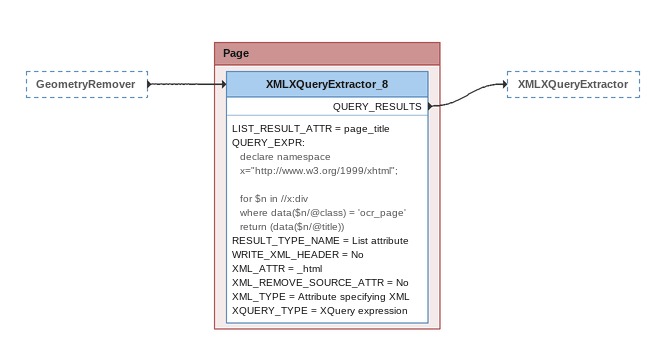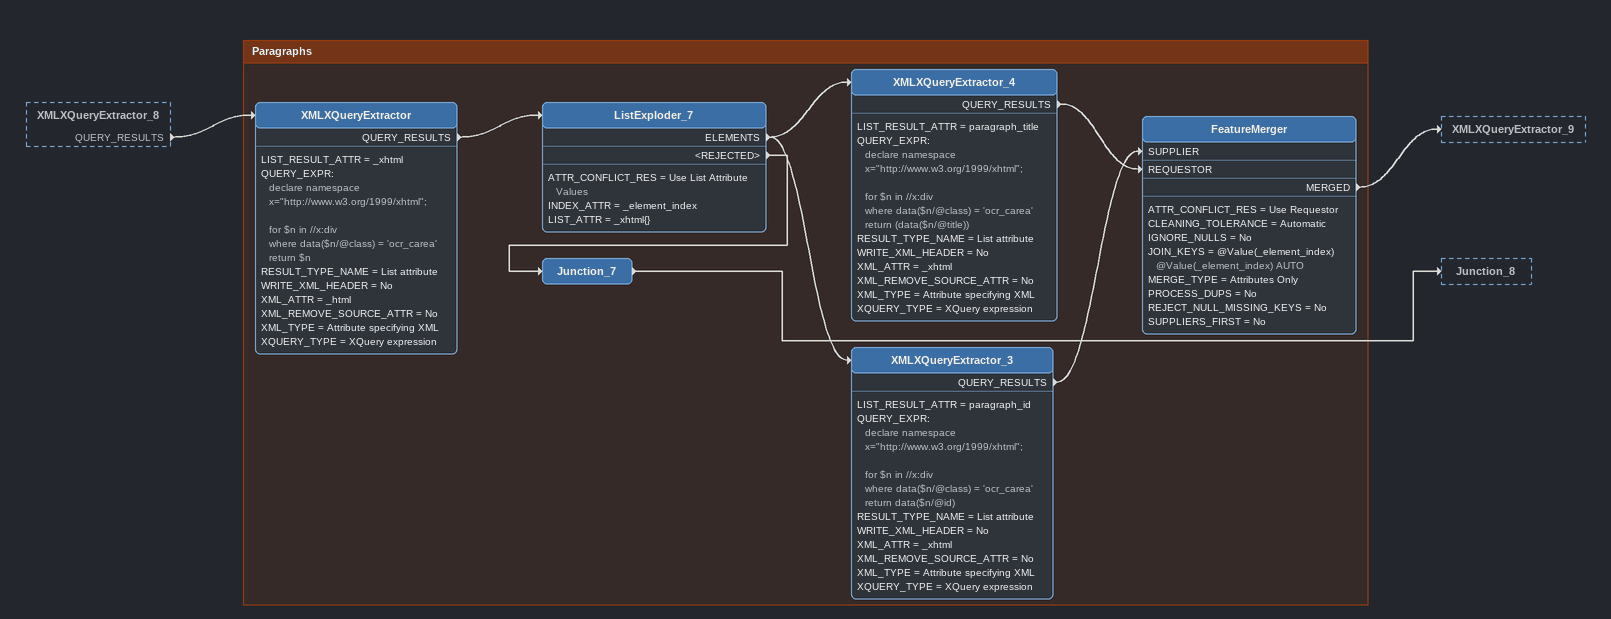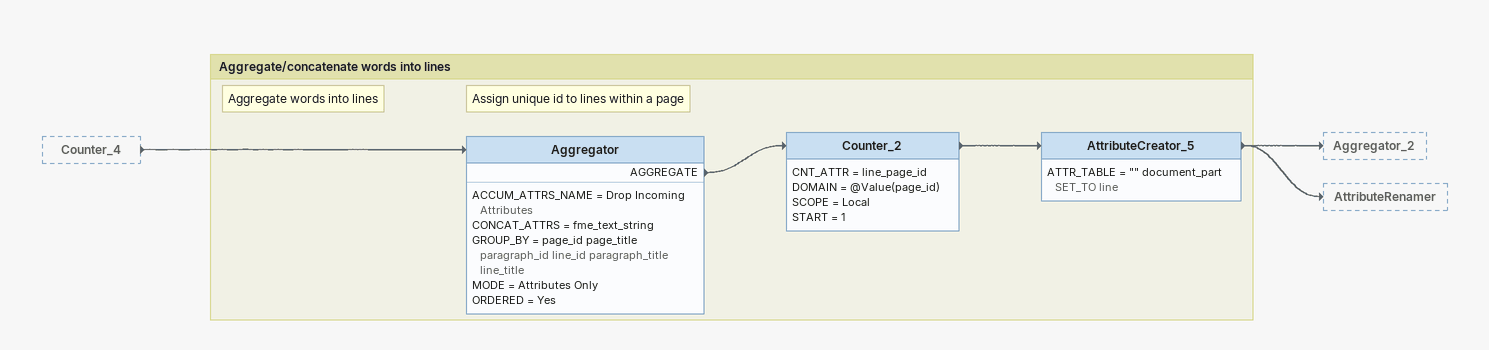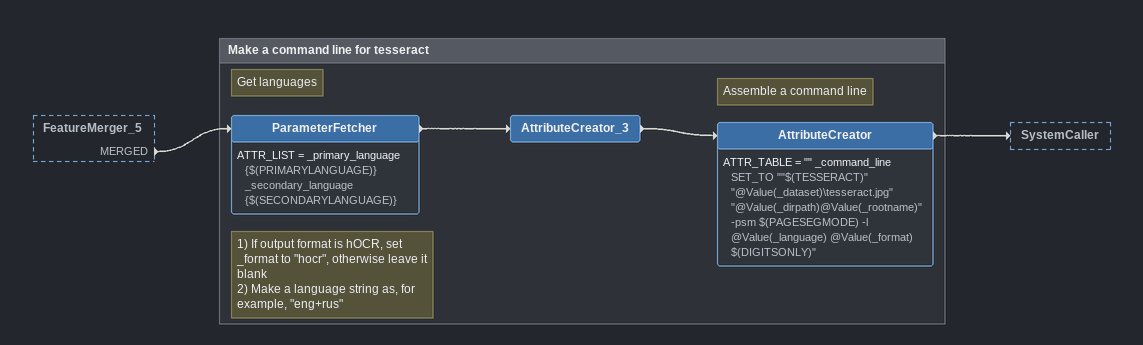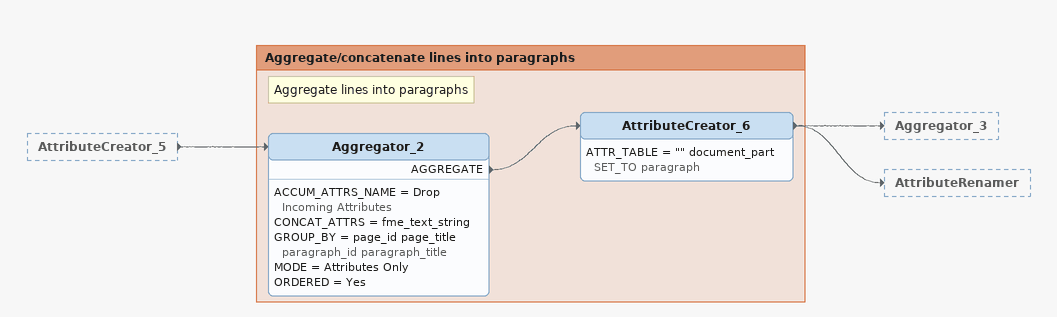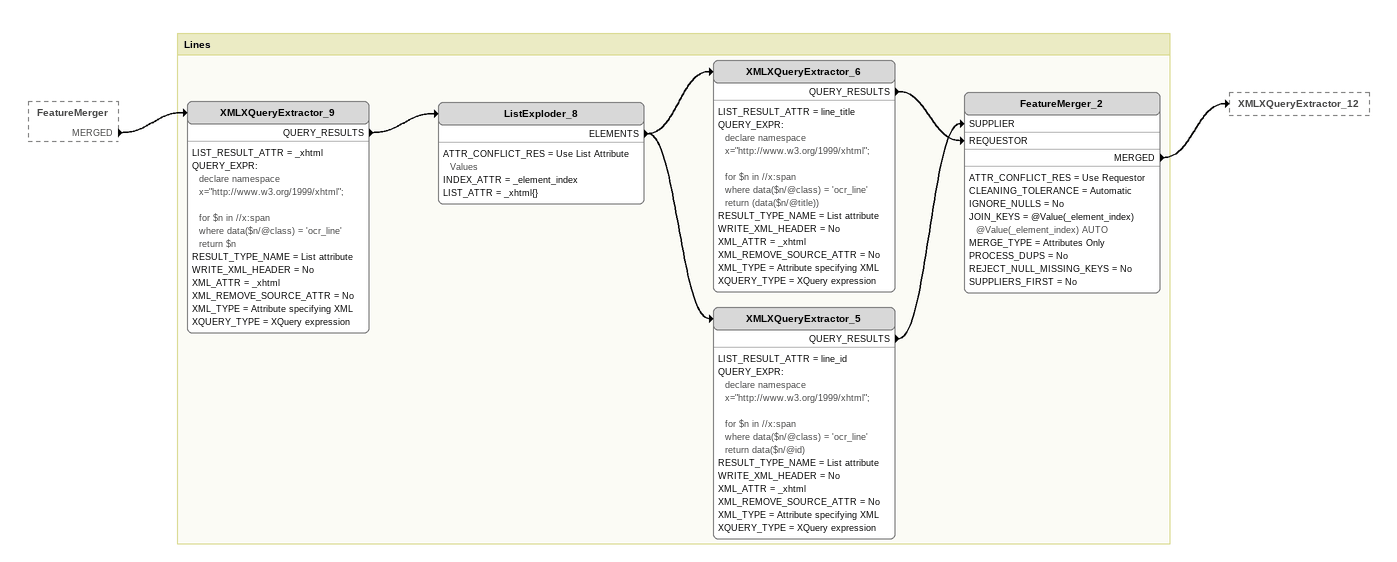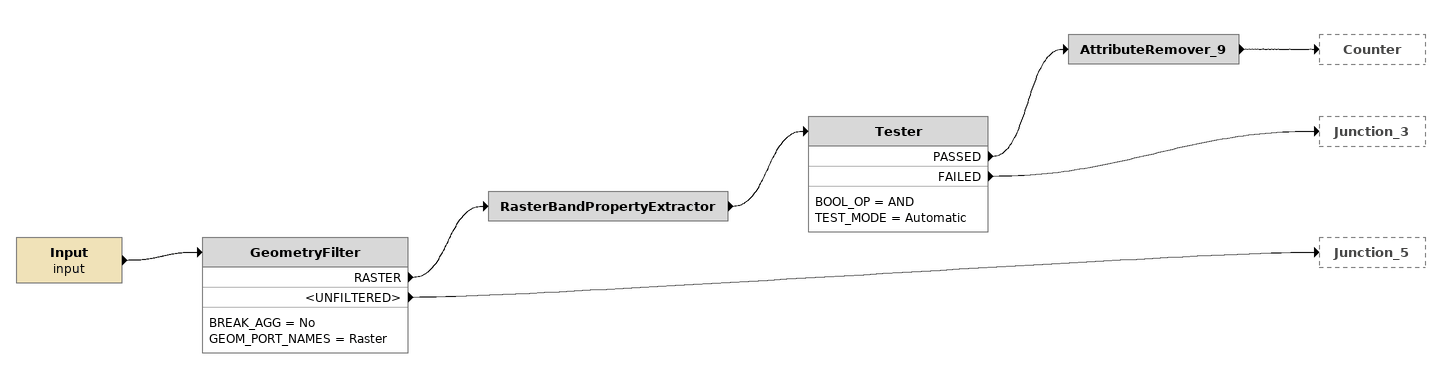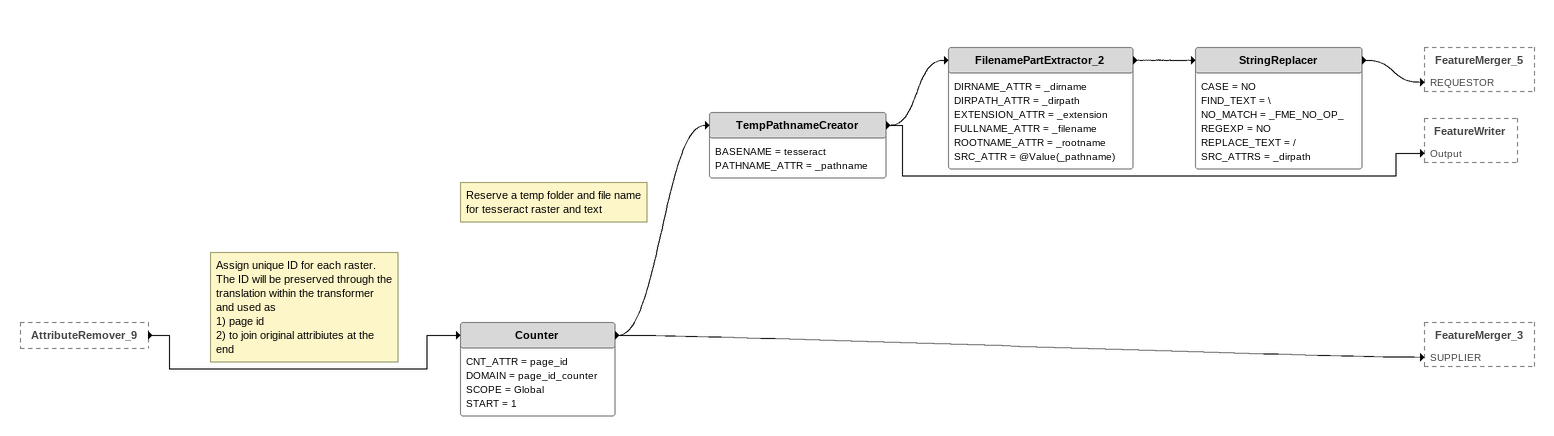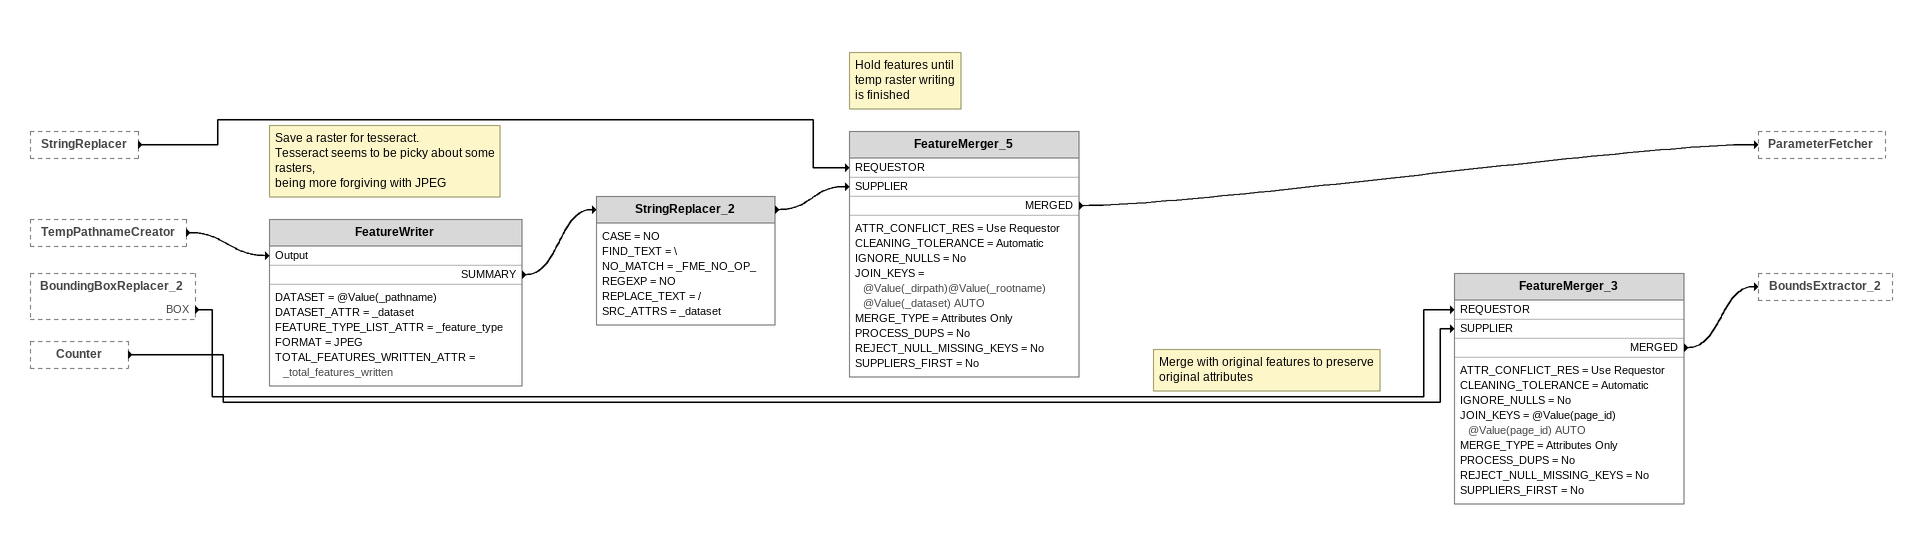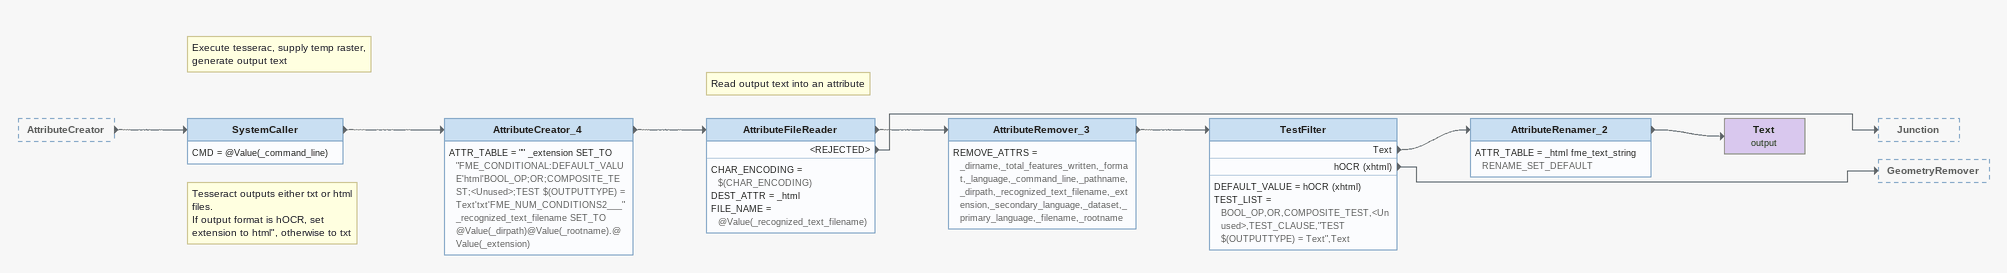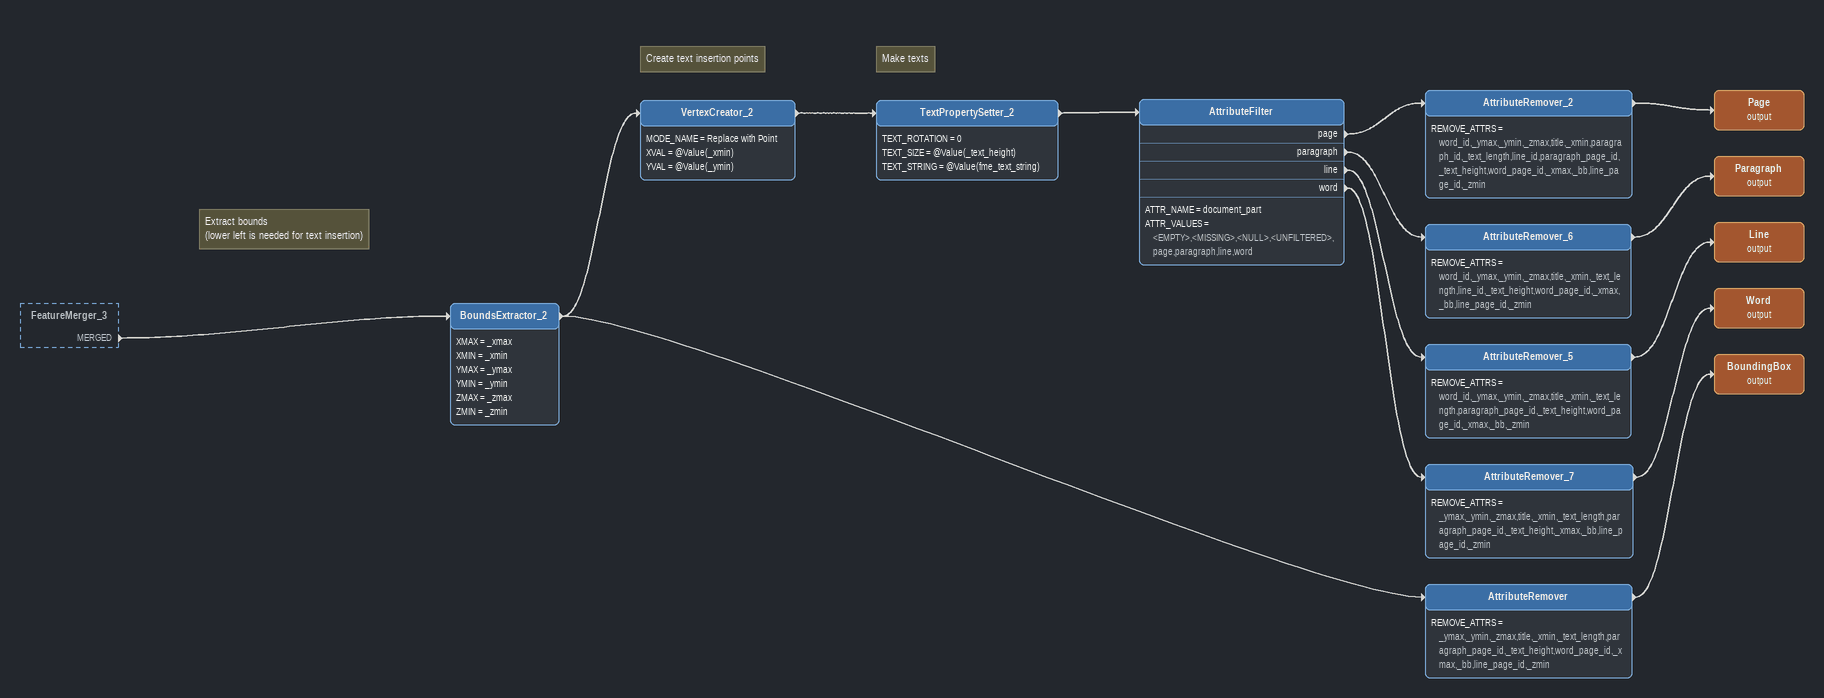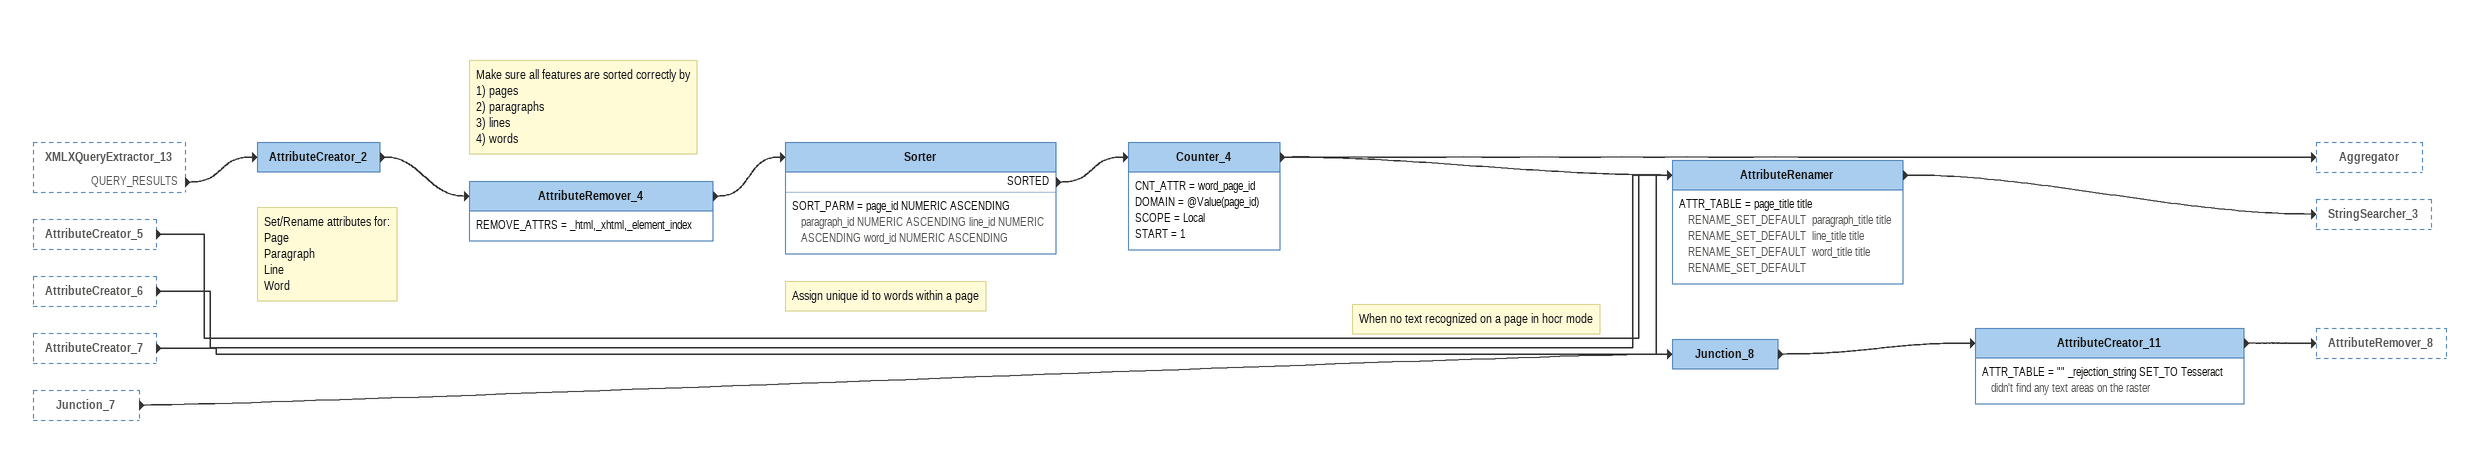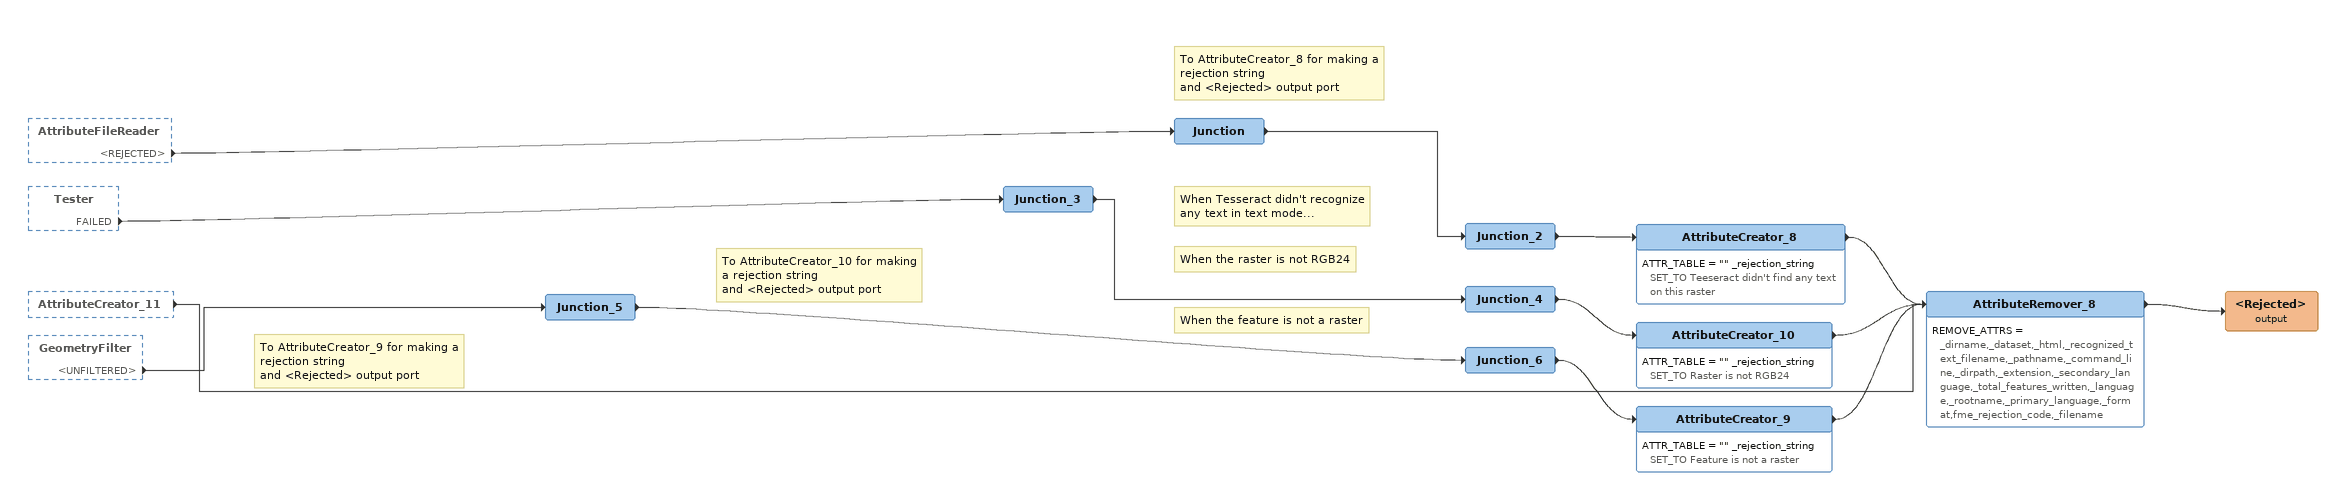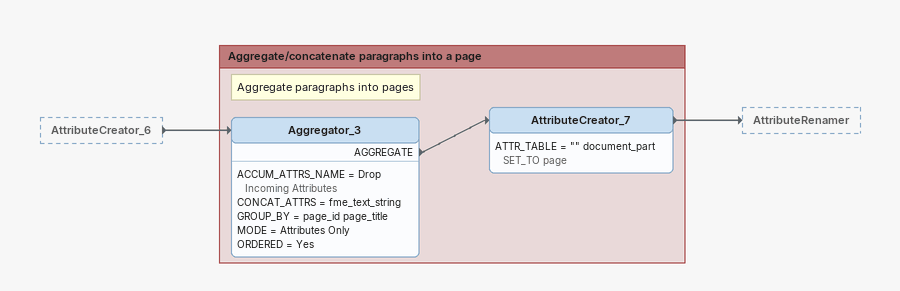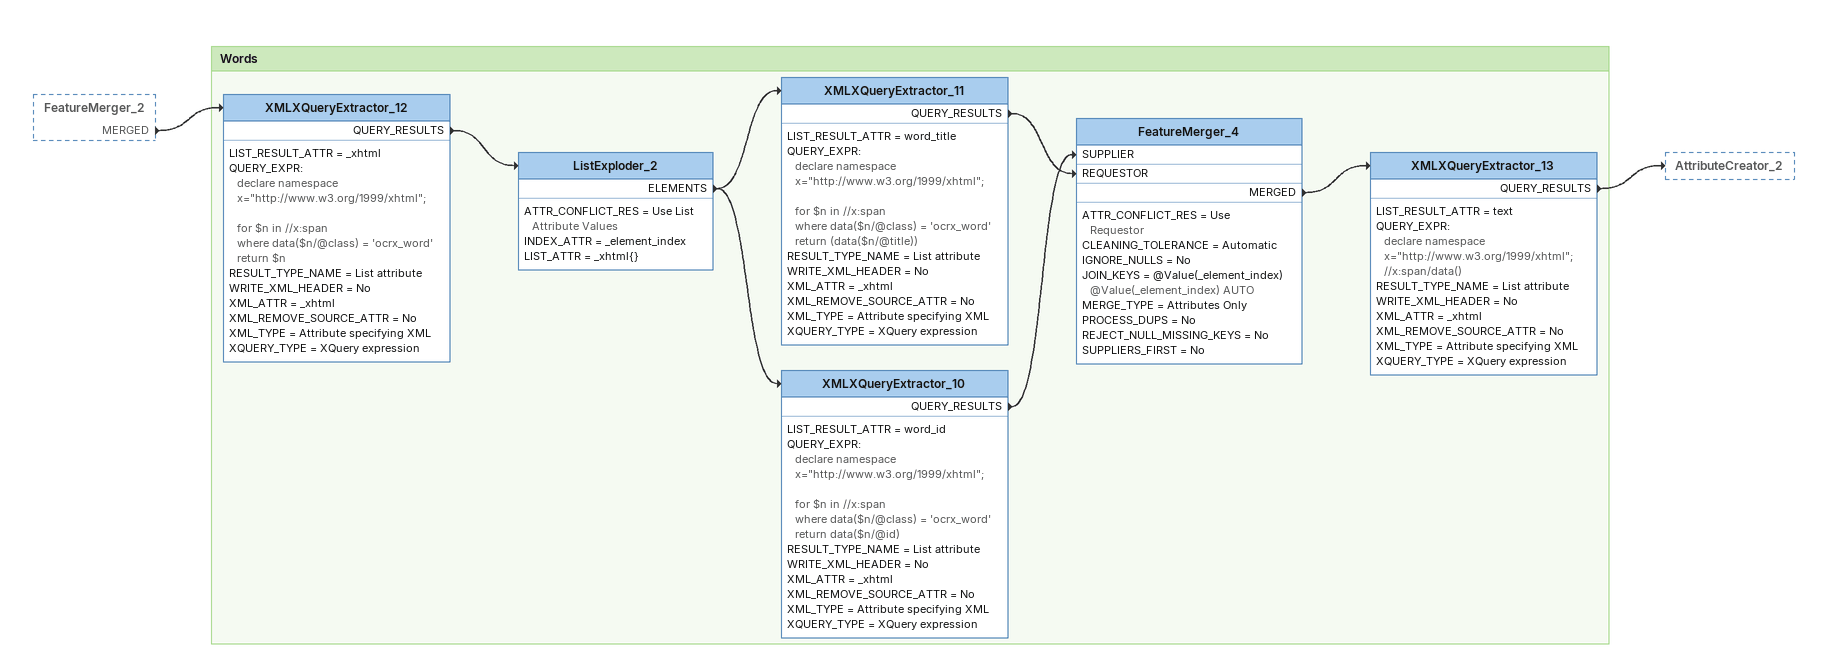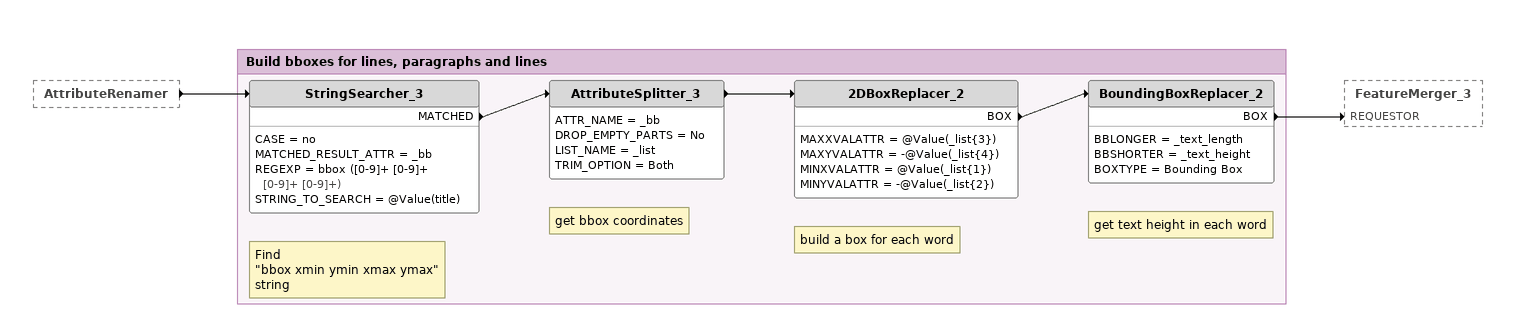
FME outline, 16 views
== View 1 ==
GeometryRemover [outside]
    -> XMLXQueryExtractor_8

Bookmark: Page
XMLXQueryExtractor_8
    LIST_RESULT_ATTR = page_title
    QUERY_EXPR:
      declare namespace x="http://www.w3.org/1999/xhtml";

      for $n in //x:div
      where data($n/@class) = 'ocr_page'
      return (data($n/@title))
    RESULT_TYPE_NAME = List attribute
    WRITE_XML_HEADER = No
    XML_ATTR = _html
    XML_REMOVE_SOURCE_ATTR = No
    XML_TYPE = Attribute specifying XML
    XQUERY_TYPE = XQuery expression
    QUERY_RESULTS -> XMLXQueryExtractor

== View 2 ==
XMLXQueryExtractor_8 [outside]
    QUERY_RESULTS -> XMLXQueryExtractor

Bookmark: Paragraphs
XMLXQueryExtractor
    LIST_RESULT_ATTR = _xhtml
    QUERY_EXPR:
      declare namespace x="http://www.w3.org/1999/xhtml";

      for $n in //x:div
      where data($n/@class) = 'ocr_carea'
      return $n
    RESULT_TYPE_NAME = List attribute
    WRITE_XML_HEADER = No
    XML_ATTR = _html
    XML_REMOVE_SOURCE_ATTR = No
    XML_TYPE = Attribute specifying XML
    XQUERY_TYPE = XQuery expression
    QUERY_RESULTS -> ListExploder_7
ListExploder_7
    ATTR_CONFLICT_RES = Use List Attribute Values
    INDEX_ATTR = _element_index
    LIST_ATTR = _xhtml{}
    ELEMENTS -> XMLXQueryExtractor_4
    ELEMENTS -> XMLXQueryExtractor_3
    <REJECTED> -> Junction_7
XMLXQueryExtractor_4
    LIST_RESULT_ATTR = paragraph_title
    QUERY_EXPR:
      declare namespace x="http://www.w3.org/1999/xhtml";

      for $n in //x:div
      where data($n/@class) = 'ocr_carea'
      return (data($n/@title))
    RESULT_TYPE_NAME = List attribute
    WRITE_XML_HEADER = No
    XML_ATTR = _xhtml
    XML_REMOVE_SOURCE_ATTR = No
    XML_TYPE = Attribute specifying XML
    XQUERY_TYPE = XQuery expression
    QUERY_RESULTS -> FeatureMerger [REQUESTOR]
XMLXQueryExtractor_3
    LIST_RESULT_ATTR = paragraph_id
    QUERY_EXPR:
      declare namespace x="http://www.w3.org/1999/xhtml";

      for $n in //x:div
      where data($n/@class) = 'ocr_carea'
      return data($n/@id)
    RESULT_TYPE_NAME = List attribute
    WRITE_XML_HEADER = No
    XML_ATTR = _xhtml
    XML_REMOVE_SOURCE_ATTR = No
    XML_TYPE = Attribute specifying XML
    XQUERY_TYPE = XQuery expression
    QUERY_RESULTS -> FeatureMerger [SUPPLIER]
FeatureMerger
    ATTR_CONFLICT_RES = Use Requestor
    CLEANING_TOLERANCE = Automatic
    IGNORE_NULLS = No
    JOIN_KEYS = @Value(_element_index) @Value(_element_index) AUTO
    MERGE_TYPE = Attributes Only
    PROCESS_DUPS = No
    REJECT_NULL_MISSING_KEYS = No
    SUPPLIERS_FIRST = No
    MERGED -> XMLXQueryExtractor_9
Junction_7
    -> Junction_8

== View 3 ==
Counter_4 [outside]
    -> Aggregator

Bookmark: Aggregate/concatenate words into lines
Note: Aggregate words into lines
Aggregator
    ACCUM_ATTRS_NAME = Drop Incoming Attributes
    CONCAT_ATTRS = fme_text_string
    GROUP_BY = page_id page_title paragraph_id line_id paragraph_title line_title
    MODE = Attributes Only
    ORDERED = Yes
    AGGREGATE -> Counter_2
Note: Assign unique id to lines within a page
Counter_2
    CNT_ATTR = line_page_id
    DOMAIN = @Value(page_id)
    SCOPE = Local
    START = 1
    -> AttributeCreator_5
AttributeCreator_5
    ATTR_TABLE = "" document_part SET_TO line
    -> Aggregator_2
    -> AttributeRenamer

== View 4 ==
FeatureMerger_5 [outside]
    MERGED -> ParameterFetcher

Bookmark: Make a command line for tesseract
Note: Get languages
ParameterFetcher
    ATTR_LIST = _primary_language {$(PRIMARYLANGUAGE)} _secondary_language {$(SECONDARYLANGUAGE)}
    -> AttributeCreator_3
Note: 1) If output format is hOCR, set _format to "hocr", otherwise leave it blank / 2) Make a language string as, for example, "eng+rus"
AttributeCreator_3
    -> AttributeCreator
Note: Assemble a command line
AttributeCreator
    ATTR_TABLE = "" _command_line SET_TO ""$(TESSERACT)" "@Value(_dataset)\tesseract.jpg" "@Value(_dirpath)@Value(_rootname)" -psm $(PAGESEGMODE) -l @Value(_language) @Value(_format) $(DIGITSONLY)"
    -> SystemCaller

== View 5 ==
AttributeCreator_5 [outside]
    -> Aggregator_2

Bookmark: Aggregate/concatenate lines into paragraphs
Note: Aggregate lines into paragraphs
Aggregator_2
    ACCUM_ATTRS_NAME = Drop Incoming Attributes
    CONCAT_ATTRS = fme_text_string
    GROUP_BY = page_id page_title paragraph_id paragraph_title
    MODE = Attributes Only
    ORDERED = Yes
    AGGREGATE -> AttributeCreator_6
AttributeCreator_6
    ATTR_TABLE = "" document_part SET_TO paragraph
    -> Aggregator_3
    -> AttributeRenamer

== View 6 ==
FeatureMerger [outside]
    MERGED -> XMLXQueryExtractor_9

Bookmark: Lines
XMLXQueryExtractor_9
    LIST_RESULT_ATTR = _xhtml
    QUERY_EXPR:
      declare namespace x="http://www.w3.org/1999/xhtml";

      for $n in //x:span
      where data($n/@class) = 'ocr_line'
      return $n
    RESULT_TYPE_NAME = List attribute
    WRITE_XML_HEADER = No
    XML_ATTR = _xhtml
    XML_REMOVE_SOURCE_ATTR = No
    XML_TYPE = Attribute specifying XML
    XQUERY_TYPE = XQuery expression
    QUERY_RESULTS -> ListExploder_8
ListExploder_8
    ATTR_CONFLICT_RES = Use List Attribute Values
    INDEX_ATTR = _element_index
    LIST_ATTR = _xhtml{}
    ELEMENTS -> XMLXQueryExtractor_5
    ELEMENTS -> XMLXQueryExtractor_6
XMLXQueryExtractor_6
    LIST_RESULT_ATTR = line_title
    QUERY_EXPR:
      declare namespace x="http://www.w3.org/1999/xhtml";

      for $n in //x:span
      where data($n/@class) = 'ocr_line'
      return (data($n/@title))
    RESULT_TYPE_NAME = List attribute
    WRITE_XML_HEADER = No
    XML_ATTR = _xhtml
    XML_REMOVE_SOURCE_ATTR = No
    XML_TYPE = Attribute specifying XML
    XQUERY_TYPE = XQuery expression
    QUERY_RESULTS -> FeatureMerger_2 [REQUESTOR]
XMLXQueryExtractor_5
    LIST_RESULT_ATTR = line_id
    QUERY_EXPR:
      declare namespace x="http://www.w3.org/1999/xhtml";

      for $n in //x:span
      where data($n/@class) = 'ocr_line'
      return data($n/@id)
    RESULT_TYPE_NAME = List attribute
    WRITE_XML_HEADER = No
    XML_ATTR = _xhtml
    XML_REMOVE_SOURCE_ATTR = No
    XML_TYPE = Attribute specifying XML
    XQUERY_TYPE = XQuery expression
    QUERY_RESULTS -> FeatureMerger_2 [SUPPLIER]
FeatureMerger_2
    ATTR_CONFLICT_RES = Use Requestor
    CLEANING_TOLERANCE = Automatic
    IGNORE_NULLS = No
    JOIN_KEYS = @Value(_element_index) @Value(_element_index) AUTO
    MERGE_TYPE = Attributes Only
    PROCESS_DUPS = No
    REJECT_NULL_MISSING_KEYS = No
    SUPPLIERS_FIRST = No
    MERGED -> XMLXQueryExtractor_12

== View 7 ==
Input (input)
    -> GeometryFilter
GeometryFilter
    BREAK_AGG = No
    GEOM_PORT_NAMES = Raster
    RASTER -> RasterBandPropertyExtractor
    <UNFILTERED> -> Junction_5
RasterBandPropertyExtractor
    -> Tester
Tester
    BOOL_OP = AND
    TEST_MODE = Automatic
    PASSED -> AttributeRemover_9
    FAILED -> Junction_3
AttributeRemover_9
    -> Counter

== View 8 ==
AttributeRemover_9 [outside]
    -> Counter
Note: Assign unique ID for each raster. / The ID will be preserved through the translation within the transformer and used as / 1) page id / 2) to join original attribiutes at the end
Counter
    CNT_ATTR = page_id
    DOMAIN = page_id_counter
    SCOPE = Global
    START = 1
    -> TempPathnameCreator
    -> FeatureMerger_3 [SUPPLIER]
Note: Reserve a temp folder and file name for tesseract raster and text
TempPathnameCreator
    BASENAME = tesseract
    PATHNAME_ATTR = _pathname
    -> FeatureWriter [Output]
    -> FilenamePartExtractor_2
FilenamePartExtractor_2
    DIRNAME_ATTR = _dirname
    DIRPATH_ATTR = _dirpath
    EXTENSION_ATTR = _extension
    FULLNAME_ATTR = _filename
    ROOTNAME_ATTR = _rootname
    SRC_ATTR = @Value(_pathname)
    -> StringReplacer
StringReplacer
    CASE = NO
    FIND_TEXT = \
    NO_MATCH = _FME_NO_OP_
    REGEXP = NO
    REPLACE_TEXT = /
    SRC_ATTRS = _dirpath
    -> FeatureMerger_5 [REQUESTOR]

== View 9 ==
StringReplacer [outside]
    -> FeatureMerger_5 [REQUESTOR]
TempPathnameCreator [outside]
    -> FeatureWriter [Output]
BoundingBoxReplacer_2 [outside]
    BOX -> FeatureMerger_3 [REQUESTOR]
Counter [outside]
    -> FeatureMerger_3 [SUPPLIER]
Note: Save a raster for tesseract. / Tesseract seems to be picky about some rasters, / being more forgiving with JPEG
FeatureWriter
    DATASET = @Value(_pathname)
    DATASET_ATTR = _dataset
    FEATURE_TYPE_LIST_ATTR = _feature_type
    FORMAT = JPEG
    TOTAL_FEATURES_WRITTEN_ATTR = _total_features_written
    SUMMARY -> StringReplacer_2
StringReplacer_2
    CASE = NO
    FIND_TEXT = \
    NO_MATCH = _FME_NO_OP_
    REGEXP = NO
    REPLACE_TEXT = /
    SRC_ATTRS = _dataset
    -> FeatureMerger_5 [SUPPLIER]
Note: Hold features until / temp raster writing / is finished
FeatureMerger_5
    ATTR_CONFLICT_RES = Use Requestor
    CLEANING_TOLERANCE = Automatic
    IGNORE_NULLS = No
    JOIN_KEYS = @Value(_dirpath)@Value(_rootname) @Value(_dataset) AUTO
    MERGE_TYPE = Attributes Only
    PROCESS_DUPS = No
    REJECT_NULL_MISSING_KEYS = No
    SUPPLIERS_FIRST = No
    MERGED -> ParameterFetcher
Note: Merge with original features to preserve original attributes
FeatureMerger_3
    ATTR_CONFLICT_RES = Use Requestor
    CLEANING_TOLERANCE = Automatic
    IGNORE_NULLS = No
    JOIN_KEYS = @Value(page_id) @Value(page_id) AUTO
    MERGE_TYPE = Attributes Only
    PROCESS_DUPS = No
    REJECT_NULL_MISSING_KEYS = No
    SUPPLIERS_FIRST = No
    MERGED -> BoundsExtractor_2

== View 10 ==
AttributeCreator [outside]
    -> SystemCaller
Note: Execute tesserac, supply temp raster, generate output text
SystemCaller
    CMD = @Value(_command_line)
    -> AttributeCreator_4
Note: Tesseract outputs either txt or html files. / If output format is hOCR, set extension to html", otherwise to txt
AttributeCreator_4
    ATTR_TABLE = "" _extension SET_TO "FME_CONDITIONAL:DEFAULT_VALUE'html'BOOL_OP;OR;COMPOSITE_TEST;<Unused>;TEST $(OUTPUTTYPE) = Text'txt'FME_NUM_CONDITIONS2___"  _recognized_text_filename SET_TO @Value(_dirpath)@Value(_rootname).@Value(_extension)
    -> AttributeFileReader
Note: Read output text into an attribute
AttributeFileReader
    CHAR_ENCODING = $(CHAR_ENCODING)
    DEST_ATTR = _html
    FILE_NAME = @Value(_recognized_text_filename)
    -> AttributeRemover_3
    <REJECTED> -> Junction
AttributeRemover_3
    REMOVE_ATTRS = _dirname,_total_features_written,_format,_language,_command_line,_pathname,_dirpath,_recognized_text_filename,_extension,_secondary_language,_dataset,_primary_language,_filename,_rootname
    -> TestFilter
TestFilter
    DEFAULT_VALUE = hOCR (xhtml)
    TEST_LIST = BOOL_OP,OR,COMPOSITE_TEST,<Unused>,TEST_CLAUSE,"TEST $(OUTPUTTYPE) = Text",Text
    Text -> AttributeRenamer_2
    hOCR (xhtml) -> GeometryRemover
AttributeRenamer_2
    ATTR_TABLE = _html fme_text_string RENAME_SET_DEFAULT
    -> Text (output)
Text (output)

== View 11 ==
FeatureMerger_3 [outside]
    MERGED -> BoundsExtractor_2
Note: Extract bounds / (lower left is needed for text insertion)
BoundsExtractor_2
    XMAX = _xmax
    XMIN = _xmin
    YMAX = _ymax
    YMIN = _ymin
    ZMAX = _zmax
    ZMIN = _zmin
    -> AttributeRemover
    -> VertexCreator_2
Note: Create text insertion points
VertexCreator_2
    MODE_NAME = Replace with Point
    XVAL = @Value(_xmin)
    YVAL = @Value(_ymin)
    -> TextPropertySetter_2
Note: Make texts
TextPropertySetter_2
    TEXT_ROTATION = 0
    TEXT_SIZE = @Value(_text_height)
    TEXT_STRING = @Value(fme_text_string)
    -> AttributeFilter
AttributeFilter
    ATTR_NAME = document_part
    ATTR_VALUES = <EMPTY>,<MISSING>,<NULL>,<UNFILTERED>,page,paragraph,line,word
    page -> AttributeRemover_2
    paragraph -> AttributeRemover_6
    line -> AttributeRemover_5
    word -> AttributeRemover_7
AttributeRemover_2
    REMOVE_ATTRS = word_id,_ymax,_ymin,_zmax,title,_xmin,paragraph_id,_text_length,line_id,paragraph_page_id,_text_height,word_page_id,_xmax,_bb,line_page_id,_zmin
    -> Page (output)
Page (output)
AttributeRemover_6
    REMOVE_ATTRS = word_id,_ymax,_ymin,_zmax,title,_xmin,_text_length,line_id,_text_height,word_page_id,_xmax,_bb,line_page_id,_zmin
    -> Paragraph (output)
Paragraph (output)
AttributeRemover_5
    REMOVE_ATTRS = word_id,_ymax,_ymin,_zmax,title,_xmin,_text_length,paragraph_page_id,_text_height,word_page_id,_xmax,_bb,_zmin
    -> Line (output)
Line (output)
AttributeRemover_7
    REMOVE_ATTRS = _ymax,_ymin,_zmax,title,_xmin,_text_length,paragraph_page_id,_text_height,_xmax,_bb,line_page_id,_zmin
    -> Word (output)
Word (output)
AttributeRemover
    REMOVE_ATTRS = _ymax,_ymin,_zmax,title,_xmin,_text_length,paragraph_page_id,_text_height,word_page_id,_xmax,_bb,line_page_id,_zmin
    -> BoundingBox (output)
BoundingBox (output)

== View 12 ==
XMLXQueryExtractor_13 [outside]
    QUERY_RESULTS -> AttributeCreator_2
AttributeCreator_5 [outside]
    -> AttributeRenamer
AttributeCreator_6 [outside]
    -> AttributeRenamer
AttributeCreator_7 [outside]
    -> AttributeRenamer
Junction_7 [outside]
    -> Junction_8
Note: Set/Rename attributes for: / Page / Paragraph / Line / Word
AttributeCreator_2
    -> AttributeRemover_4
AttributeRemover_4
    REMOVE_ATTRS = _html,_xhtml,_element_index
    -> Sorter
Note: Make sure all features are sorted correctly by / 1) pages / 2) paragraphs / 3) lines / 4) words
Sorter
    SORT_PARM = page_id NUMERIC ASCENDING paragraph_id NUMERIC ASCENDING line_id NUMERIC ASCENDING word_id NUMERIC ASCENDING
    SORTED -> Counter_4
Note: Assign unique id to words within a page
Counter_4
    CNT_ATTR = word_page_id
    DOMAIN = @Value(page_id)
    SCOPE = Local
    START = 1
    -> AttributeRenamer
    -> Aggregator
AttributeRenamer
    ATTR_TABLE = page_title title RENAME_SET_DEFAULT  paragraph_title title RENAME_SET_DEFAULT  line_title title RENAME_SET_DEFAULT  word_title title RENAME_SET_DEFAULT
    -> StringSearcher_3
Note: When no text recognized on a page in hocr mode
Junction_8
    -> AttributeCreator_11
AttributeCreator_11
    ATTR_TABLE = "" _rejection_string SET_TO Tesseract didn't find any text areas on the raster
    -> AttributeRemover_8

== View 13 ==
AttributeFileReader [outside]
    <REJECTED> -> Junction
Tester [outside]
    FAILED -> Junction_3
AttributeCreator_11 [outside]
    -> AttributeRemover_8
GeometryFilter [outside]
    <UNFILTERED> -> Junction_5
Note: To AttributeCreator_8 for making a rejection string / and <Rejected> output port
Junction
    -> Junction_2
Note: When Tesseract didn't recognize any text in text mode...
Junction_2
    -> AttributeCreator_8
AttributeCreator_8
    ATTR_TABLE = "" _rejection_string SET_TO Teeseract didn't find any text on this raster
    -> AttributeRemover_8
Note: To AttributeCreator_10 for making a rejection string / and <Rejected> output port
Junction_3
    -> Junction_4
Note: When the raster is not RGB24
Junction_4
    -> AttributeCreator_10
AttributeCreator_10
    ATTR_TABLE = "" _rejection_string SET_TO Raster is not RGB24
    -> AttributeRemover_8
Note: To AttributeCreator_9 for making a rejection string / and <Rejected> output port
Junction_5
    -> Junction_6
Note: When the feature is not a raster
Junction_6
    -> AttributeCreator_9
AttributeCreator_9
    ATTR_TABLE = "" _rejection_string SET_TO Feature is not a raster
    -> AttributeRemover_8
AttributeRemover_8
    REMOVE_ATTRS = _dirname,_dataset,_html,_recognized_text_filename,_pathname,_command_line,_dirpath,_extension,_secondary_language,_total_features_written,_language,_rootname,_primary_language,_format,fme_rejection_code,_filename
    -> <Rejected> (output)
<Rejected> (output)

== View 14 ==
AttributeCreator_6 [outside]
    -> Aggregator_3

Bookmark: Aggregate/concatenate paragraphs into a page
Note: Aggregate paragraphs into pages
Aggregator_3
    ACCUM_ATTRS_NAME = Drop Incoming Attributes
    CONCAT_ATTRS = fme_text_string
    GROUP_BY = page_id page_title
    MODE = Attributes Only
    ORDERED = Yes
    AGGREGATE -> AttributeCreator_7
AttributeCreator_7
    ATTR_TABLE = "" document_part SET_TO page
    -> AttributeRenamer

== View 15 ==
FeatureMerger_2 [outside]
    MERGED -> XMLXQueryExtractor_12

Bookmark: Words
XMLXQueryExtractor_12
    LIST_RESULT_ATTR = _xhtml
    QUERY_EXPR:
      declare namespace x="http://www.w3.org/1999/xhtml";

      for $n in //x:span
      where data($n/@class) = 'ocrx_word'
      return $n
    RESULT_TYPE_NAME = List attribute
    WRITE_XML_HEADER = No
    XML_ATTR = _xhtml
    XML_REMOVE_SOURCE_ATTR = No
    XML_TYPE = Attribute specifying XML
    XQUERY_TYPE = XQuery expression
    QUERY_RESULTS -> ListExploder_2
ListExploder_2
    ATTR_CONFLICT_RES = Use List Attribute Values
    INDEX_ATTR = _element_index
    LIST_ATTR = _xhtml{}
    ELEMENTS -> XMLXQueryExtractor_10
    ELEMENTS -> XMLXQueryExtractor_11
XMLXQueryExtractor_11
    LIST_RESULT_ATTR = word_title
    QUERY_EXPR:
      declare namespace x="http://www.w3.org/1999/xhtml";

      for $n in //x:span
      where data($n/@class) = 'ocrx_word'
      return (data($n/@title))
    RESULT_TYPE_NAME = List attribute
    WRITE_XML_HEADER = No
    XML_ATTR = _xhtml
    XML_REMOVE_SOURCE_ATTR = No
    XML_TYPE = Attribute specifying XML
    XQUERY_TYPE = XQuery expression
    QUERY_RESULTS -> FeatureMerger_4 [REQUESTOR]
XMLXQueryExtractor_10
    LIST_RESULT_ATTR = word_id
    QUERY_EXPR:
      declare namespace x="http://www.w3.org/1999/xhtml";

      for $n in //x:span
      where data($n/@class) = 'ocrx_word'
      return data($n/@id)
    RESULT_TYPE_NAME = List attribute
    WRITE_XML_HEADER = No
    XML_ATTR = _xhtml
    XML_REMOVE_SOURCE_ATTR = No
    XML_TYPE = Attribute specifying XML
    XQUERY_TYPE = XQuery expression
    QUERY_RESULTS -> FeatureMerger_4 [SUPPLIER]
FeatureMerger_4
    ATTR_CONFLICT_RES = Use Requestor
    CLEANING_TOLERANCE = Automatic
    IGNORE_NULLS = No
    JOIN_KEYS = @Value(_element_index) @Value(_element_index) AUTO
    MERGE_TYPE = Attributes Only
    PROCESS_DUPS = No
    REJECT_NULL_MISSING_KEYS = No
    SUPPLIERS_FIRST = No
    MERGED -> XMLXQueryExtractor_13
XMLXQueryExtractor_13
    LIST_RESULT_ATTR = text
    QUERY_EXPR:
      declare namespace x="http://www.w3.org/1999/xhtml";
      //x:span/data()
    RESULT_TYPE_NAME = List attribute
    WRITE_XML_HEADER = No
    XML_ATTR = _xhtml
    XML_REMOVE_SOURCE_ATTR = No
    XML_TYPE = Attribute specifying XML
    XQUERY_TYPE = XQuery expression
    QUERY_RESULTS -> AttributeCreator_2

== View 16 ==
AttributeRenamer [outside]
    -> StringSearcher_3

Bookmark: Build bboxes for lines, paragraphs and lines
Note: Find / "bbox xmin ymin xmax ymax" / string
StringSearcher_3
    CASE = no
    MATCHED_RESULT_ATTR = _bb
    REGEXP = bbox ([0-9]+ [0-9]+ [0-9]+ [0-9]+)
    STRING_TO_SEARCH = @Value(title)
    MATCHED -> AttributeSplitter_3
Note: get bbox coordinates
AttributeSplitter_3
    ATTR_NAME = _bb
    DROP_EMPTY_PARTS = No
    LIST_NAME = _list
    TRIM_OPTION = Both
    -> 2DBoxReplacer_2
Note: build a box for each word
2DBoxReplacer_2
    MAXXVALATTR = @Value(_list{3})
    MAXYVALATTR = -@Value(_list{4})
    MINXVALATTR = @Value(_list{1})
    MINYVALATTR = -@Value(_list{2})
    BOX -> BoundingBoxReplacer_2
Note: get text height in each word
BoundingBoxReplacer_2
    BBLONGER = _text_length
    BBSHORTER = _text_height
    BOXTYPE = Bounding Box
    BOX -> FeatureMerger_3 [REQUESTOR]
